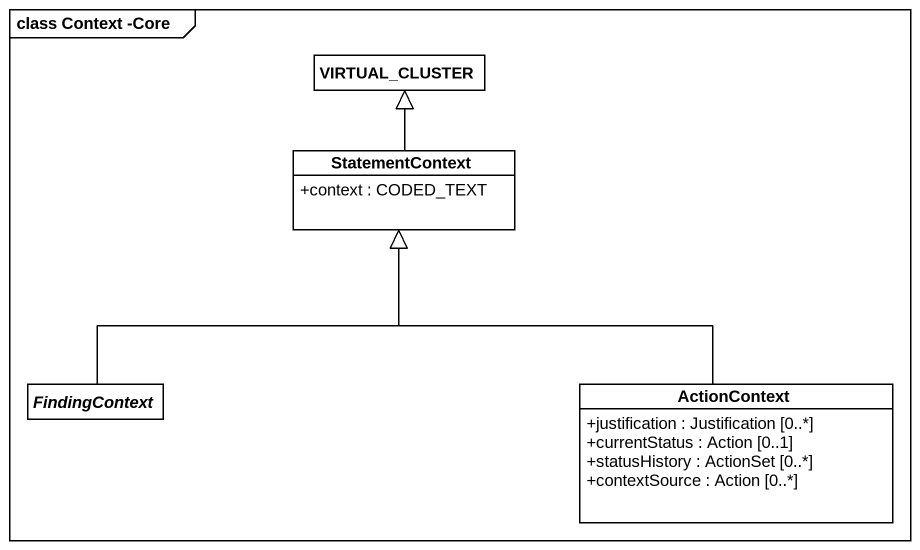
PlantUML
@startuml
mainframe class Context -Core
hide circle
hide empty members
skinparam classAttributeIconSize 0
class VIRTUAL_CLUSTER
class StatementContext {
  +context : CODED_TEXT
}
abstract class FindingContext
class ActionContext {
  +justification : Justification [0..*]
  +currentStatus : Action [0..1]
  +statusHistory : ActionSet [0..*]
  +contextSource : Action [0..*]
}
StatementContext -up-|> VIRTUAL_CLUSTER
FindingContext -up-|> StatementContext
ActionContext -up-|> StatementContext
@enduml
